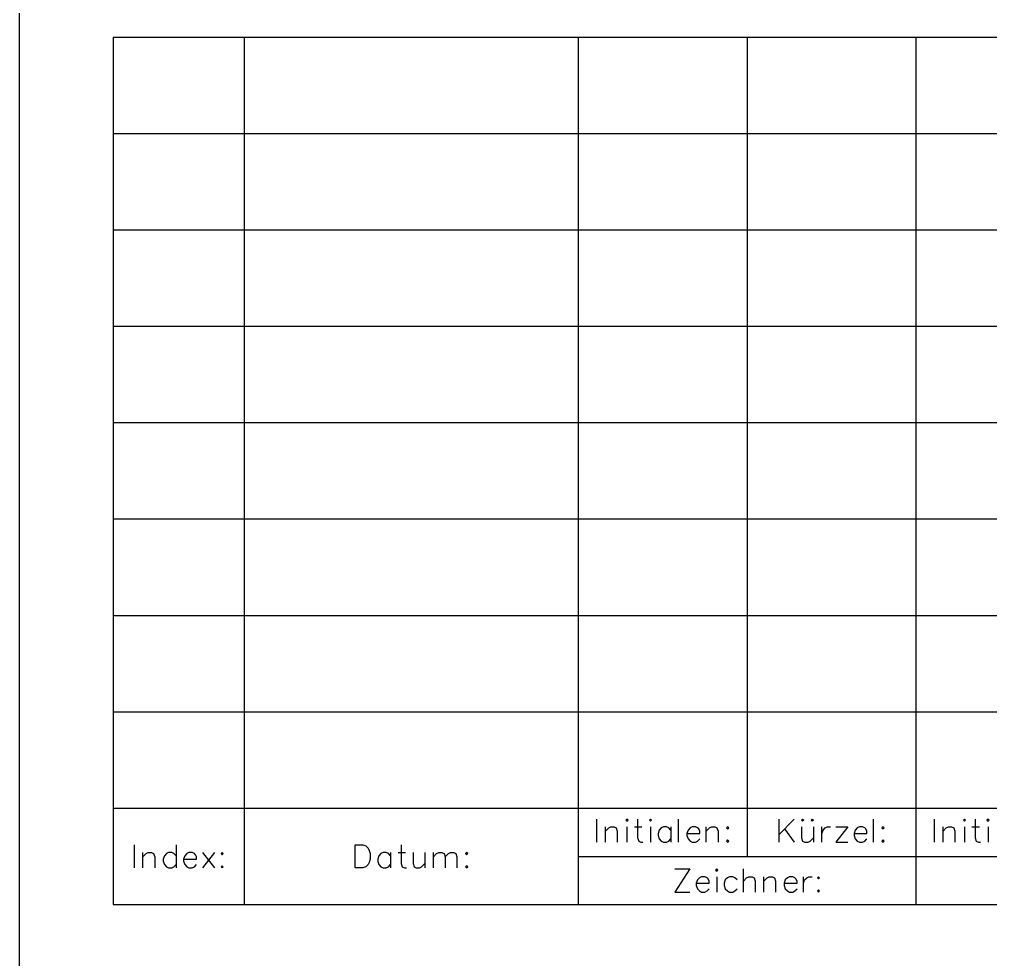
# Model space of a CAD drawing. Extents: x 0 to 1189, y 0 to 841.
# Drawn here: x 999 to 1049.4, y 119.1 to 167.9 of the extents above; entities that cross this region are included whole.
import ezdxf

# ---------------------------------------------------------------- set-up
doc = ezdxf.new("R2010")
doc.units = 0
doc.layers.add('CARTOUCHE', color=7, linetype='Continuous')

msp = doc.modelspace()

# ---------------------------------------------------------------- linework, layer by layer
at = {"layer": 'CARTOUCHE'}
for p, q in [((999, 10), (999, 210.467)), ((1003.865, 167), (1174.135, 167)), ((1003.865, 167), (1003.865, 121.997)), ((1010.676, 127), (1010.676, 167)), ((1028.006, 127), (1028.006, 167)), ((1036.763, 167), (1036.763, 127)), ((1045.52, 167), (1045.52, 127)), ((1003.865, 162), (1174.135, 162)), ((1003.865, 157), (1174.135, 157)), ((1003.865, 152), (1174.135, 152)), ((1003.865, 147), (1174.135, 147)), ((1003.865, 142), (1174.135, 142)), ((1003.865, 137), (1174.135, 137)), ((1003.865, 132), (1174.135, 132)), ((1003.865, 127), (1174.135, 127)), ((1010.676, 121.997), (1010.676, 127)), ((1028.006, 121.997), (1028.006, 127)), ((1036.763, 127), (1036.763, 124.498)), ((1045.52, 127), (1045.52, 121.997)), ((1028.966, 125.237), (1028.966, 126.437)), ((1029.41, 125.237), (1029.41, 126.037)), ((1029.41, 125.809), (1029.577, 125.98)), ((1029.577, 125.98), (1029.688, 126.037)), ((1029.688, 126.037), (1029.855, 126.037)), ((1029.855, 126.037), (1029.966, 125.98)), ((1029.966, 125.98), (1030.022, 125.809)), ((1030.522, 126.437), (1030.467, 126.38)), ((1030.467, 126.38), (1030.522, 126.323)), ((1030.578, 126.38), (1030.522, 126.437)), ((1030.522, 126.323), (1030.578, 126.38)), ((1030.522, 126.037), (1030.522, 125.237)), ((1030.912, 126.037), (1031.301, 126.037)), ((1031.078, 126.437), (1031.078, 125.466)), ((1031.745, 126.437), (1031.69, 126.38)), ((1031.69, 126.38), (1031.745, 126.323)), ((1031.801, 126.38), (1031.745, 126.437)), ((1031.745, 126.323), (1031.801, 126.38)), ((1031.745, 126.037), (1031.745, 125.237)), ((1032.301, 125.98), (1032.19, 125.866)), ((1032.413, 126.037), (1032.301, 125.98)), ((1032.579, 126.037), (1032.413, 126.037)), ((1032.691, 125.98), (1032.579, 126.037)), ((1032.802, 125.866), (1032.691, 125.98)), ((1032.802, 126.037), (1032.802, 125.237)), ((1033.191, 125.237), (1033.191, 126.437)), ((1033.803, 125.98), (1033.691, 125.866)), ((1033.914, 126.037), (1033.803, 125.98)), ((1034.081, 126.037), (1033.914, 126.037)), ((1034.192, 125.98), (1034.081, 126.037)), ((1034.247, 125.923), (1034.192, 125.98)), ((1034.637, 125.237), (1034.637, 126.037)), ((1034.637, 125.809), (1034.803, 125.98)), ((1034.803, 125.98), (1034.915, 126.037)), ((1034.915, 126.037), (1035.081, 126.037)), ((1035.081, 126.037), (1035.193, 125.98)), ((1035.193, 125.98), (1035.248, 125.809)), ((1035.749, 126.037), (1035.693, 125.98)), ((1035.693, 125.98), (1035.749, 125.923)), ((1035.804, 125.98), (1035.749, 126.037)), ((1035.749, 125.923), (1035.804, 125.98)), ((1038.417, 125.237), (1038.417, 126.437)), ((1039.196, 126.437), (1038.417, 125.637)), ((1039.585, 126.38), (1039.64, 126.437)), ((1039.64, 126.323), (1039.585, 126.38)), ((1039.585, 126.037), (1039.585, 125.466)), ((1039.64, 126.437), (1039.696, 126.38)), ((1039.696, 126.38), (1039.64, 126.323)), ((1040.085, 126.38), (1040.141, 126.437)), ((1040.141, 126.323), (1040.085, 126.38)), ((1040.141, 126.437), (1040.196, 126.38)), ((1040.196, 126.38), (1040.141, 126.323)), ((1040.196, 126.037), (1040.196, 125.237)), ((1040.641, 125.237), (1040.641, 126.037)), ((1040.697, 125.866), (1040.808, 125.98)), ((1040.808, 125.98), (1040.919, 126.037)), ((1040.919, 126.037), (1041.086, 126.037)), ((1041.364, 126.037), (1041.976, 126.037)), ((1041.976, 126.037), (1041.364, 125.237)), ((1042.476, 125.98), (1042.365, 125.866)), ((1042.587, 126.037), (1042.476, 125.98)), ((1042.754, 126.037), (1042.587, 126.037)), ((1042.865, 125.98), (1042.754, 126.037)), ((1042.921, 125.923), (1042.865, 125.98)), ((1043.31, 125.237), (1043.31, 126.437)), ((1043.81, 126.037), (1043.755, 125.98)), ((1043.755, 125.98), (1043.81, 125.923)), ((1043.866, 125.98), (1043.81, 126.037)), ((1043.81, 125.923), (1043.866, 125.98)), ((1046.479, 125.237), (1046.479, 126.437)), ((1046.924, 125.237), (1046.924, 126.037)), ((1046.924, 125.809), (1047.091, 125.98)), ((1047.091, 125.98), (1047.202, 126.037)), ((1047.202, 126.037), (1047.369, 126.037)), ((1047.369, 126.037), (1047.48, 125.98)), ((1047.48, 125.98), (1047.535, 125.809)), ((1048.036, 126.437), (1047.98, 126.38)), ((1047.98, 126.38), (1048.036, 126.323)), ((1048.091, 126.38), (1048.036, 126.437)), ((1048.036, 126.323), (1048.091, 126.38)), ((1048.036, 126.037), (1048.036, 125.237)), ((1048.425, 126.037), (1048.814, 126.037)), ((1048.592, 126.437), (1048.592, 125.466)), ((1049.259, 126.437), (1049.203, 126.38)), ((1049.203, 126.38), (1049.259, 126.323)), ((1049.315, 126.38), (1049.259, 126.437)), ((1049.259, 126.323), (1049.315, 126.38)), ((1049.259, 126.037), (1049.259, 125.237)), ((1030.022, 125.809), (1030.022, 125.237)), ((1032.19, 125.866), (1032.135, 125.694)), ((1032.135, 125.694), (1032.135, 125.58)), ((1032.135, 125.58), (1032.19, 125.409)), ((1033.691, 125.866), (1033.636, 125.694)), ((1033.636, 125.694), (1034.303, 125.694)), ((1033.636, 125.694), (1033.636, 125.58)), ((1033.636, 125.58), (1033.691, 125.409)), ((1034.303, 125.809), (1034.247, 125.923)), ((1034.303, 125.694), (1034.303, 125.809)), ((1035.248, 125.809), (1035.248, 125.237)), ((1038.695, 125.923), (1039.196, 125.237)), ((1040.641, 125.694), (1040.697, 125.866)), ((1042.365, 125.866), (1042.309, 125.694)), ((1042.309, 125.694), (1042.976, 125.694)), ((1042.309, 125.694), (1042.309, 125.58)), ((1042.309, 125.58), (1042.365, 125.409)), ((1042.976, 125.809), (1042.921, 125.923)), ((1042.976, 125.694), (1042.976, 125.809)), ((1047.535, 125.809), (1047.535, 125.237)), ((1004.963, 123.9), (1004.963, 125.1)), ((1007.131, 125.1), (1007.131, 123.9)), ((1016.422, 123.898), (1016.422, 125.098)), ((1016.422, 125.098), (1016.811, 125.098)), ((1016.811, 125.098), (1016.978, 125.041)), ((1016.978, 125.041), (1017.089, 124.927)), ((1018.813, 125.098), (1018.813, 124.127)), ((1031.078, 125.466), (1031.134, 125.294)), ((1031.134, 125.294), (1031.245, 125.237)), ((1031.245, 125.237), (1031.356, 125.237)), ((1032.19, 125.409), (1032.301, 125.294)), ((1032.301, 125.294), (1032.413, 125.237)), ((1032.413, 125.237), (1032.579, 125.237)), ((1032.579, 125.237), (1032.691, 125.294)), ((1032.691, 125.294), (1032.802, 125.409)), ((1033.691, 125.409), (1033.803, 125.294)), ((1033.803, 125.294), (1033.914, 125.237)), ((1033.914, 125.237), (1034.081, 125.237)), ((1034.081, 125.237), (1034.192, 125.294)), ((1034.192, 125.294), (1034.303, 125.409)), ((1035.749, 125.351), (1035.693, 125.294)), ((1035.693, 125.294), (1035.749, 125.237)), ((1035.804, 125.294), (1035.749, 125.351)), ((1035.749, 125.237), (1035.804, 125.294)), ((1039.585, 125.466), (1039.64, 125.294)), ((1039.64, 125.294), (1039.752, 125.237)), ((1039.752, 125.237), (1039.918, 125.237)), ((1039.918, 125.237), (1040.03, 125.294)), ((1040.03, 125.294), (1040.196, 125.466)), ((1041.364, 125.237), (1041.976, 125.237)), ((1042.365, 125.409), (1042.476, 125.294)), ((1042.476, 125.294), (1042.587, 125.237)), ((1042.587, 125.237), (1042.754, 125.237)), ((1042.754, 125.237), (1042.865, 125.294)), ((1042.865, 125.294), (1042.976, 125.409)), ((1043.81, 125.351), (1043.755, 125.294)), ((1043.755, 125.294), (1043.81, 125.237)), ((1043.866, 125.294), (1043.81, 125.351)), ((1043.81, 125.237), (1043.866, 125.294)), ((1048.592, 125.466), (1048.647, 125.294)), ((1048.647, 125.294), (1048.759, 125.237)), ((1048.759, 125.237), (1048.87, 125.237)), ((1005.408, 123.9), (1005.408, 124.7)), ((1005.408, 124.472), (1005.575, 124.643)), ((1005.575, 124.643), (1005.686, 124.7)), ((1005.686, 124.7), (1005.853, 124.7)), ((1005.853, 124.7), (1005.964, 124.643)), ((1005.964, 124.643), (1006.019, 124.472)), ((1006.019, 124.472), (1006.019, 123.9)), ((1006.52, 124.529), (1006.464, 124.357)), ((1006.631, 124.643), (1006.52, 124.529)), ((1006.742, 124.7), (1006.631, 124.643)), ((1006.909, 124.7), (1006.742, 124.7)), ((1007.02, 124.643), (1006.909, 124.7)), ((1007.131, 124.529), (1007.02, 124.643)), ((1007.576, 124.529), (1007.52, 124.357)), ((1007.687, 124.643), (1007.576, 124.529)), ((1007.798, 124.7), (1007.687, 124.643)), ((1007.965, 124.7), (1007.798, 124.7)), ((1008.076, 124.643), (1007.965, 124.7)), ((1008.132, 124.586), (1008.076, 124.643)), ((1008.188, 124.472), (1008.132, 124.586)), ((1008.188, 124.357), (1008.188, 124.472)), ((1008.521, 123.9), (1009.133, 124.7)), ((1009.133, 123.9), (1008.521, 124.7)), ((1009.522, 124.7), (1009.466, 124.643)), ((1009.466, 124.643), (1009.522, 124.586)), ((1009.578, 124.643), (1009.522, 124.7)), ((1009.522, 124.586), (1009.578, 124.643)), ((1017.089, 124.927), (1017.145, 124.813)), ((1017.145, 124.813), (1017.201, 124.641)), ((1017.201, 124.641), (1017.201, 124.355)), ((1017.645, 124.527), (1017.59, 124.355)), ((1017.757, 124.641), (1017.645, 124.527)), ((1017.868, 124.698), (1017.757, 124.641)), ((1018.035, 124.698), (1017.868, 124.698)), ((1018.146, 124.641), (1018.035, 124.698)), ((1018.257, 124.527), (1018.146, 124.641)), ((1018.257, 124.698), (1018.257, 123.898)), ((1018.646, 124.698), (1019.035, 124.698)), ((1019.424, 124.698), (1019.424, 124.127)), ((1020.036, 124.698), (1020.036, 123.898)), ((1020.481, 123.898), (1020.481, 124.698)), ((1020.481, 124.47), (1020.648, 124.641)), ((1020.648, 124.641), (1020.759, 124.698)), ((1020.759, 124.698), (1020.926, 124.698)), ((1020.926, 124.698), (1021.037, 124.641)), ((1021.037, 124.641), (1021.092, 124.47)), ((1021.092, 124.47), (1021.259, 124.641)), ((1021.092, 124.47), (1021.092, 123.898)), ((1021.259, 124.641), (1021.37, 124.698)), ((1021.37, 124.698), (1021.537, 124.698)), ((1021.537, 124.698), (1021.648, 124.641)), ((1021.648, 124.641), (1021.704, 124.47)), ((1021.704, 124.47), (1021.704, 123.898)), ((1022.204, 124.698), (1022.149, 124.641)), ((1022.149, 124.641), (1022.204, 124.584)), ((1022.26, 124.641), (1022.204, 124.698)), ((1022.204, 124.584), (1022.26, 124.641)), ((1028.006, 124.498), (1045.52, 124.498)), ((1045.52, 124.498), (1063.034, 124.498)), ((1006.464, 124.357), (1006.464, 124.243)), ((1006.464, 124.243), (1006.52, 124.072)), ((1006.52, 124.072), (1006.631, 123.957)), ((1007.02, 123.957), (1007.131, 124.072)), ((1007.52, 124.357), (1008.188, 124.357)), ((1007.52, 124.357), (1007.52, 124.243)), ((1007.52, 124.243), (1007.576, 124.072)), ((1007.576, 124.072), (1007.687, 123.957)), ((1008.076, 123.957), (1008.188, 124.072)), ((1009.522, 124.014), (1009.466, 123.957)), ((1009.578, 123.957), (1009.522, 124.014)), ((1017.089, 124.07), (1016.978, 123.955)), ((1017.145, 124.184), (1017.089, 124.07)), ((1017.201, 124.355), (1017.145, 124.184)), ((1017.59, 124.355), (1017.59, 124.241)), ((1017.59, 124.241), (1017.645, 124.07)), ((1017.645, 124.07), (1017.757, 123.955)), ((1018.146, 123.955), (1018.257, 124.07)), ((1018.813, 124.127), (1018.868, 123.955)), ((1019.424, 124.127), (1019.48, 123.955)), ((1019.869, 123.955), (1020.036, 124.127)), ((1022.204, 124.013), (1022.149, 123.955)), ((1022.26, 123.955), (1022.204, 124.013)), ((1006.631, 123.957), (1006.742, 123.9)), ((1006.742, 123.9), (1006.909, 123.9)), ((1006.909, 123.9), (1007.02, 123.957)), ((1007.687, 123.957), (1007.798, 123.9)), ((1007.798, 123.9), (1007.965, 123.9)), ((1007.965, 123.9), (1008.076, 123.957)), ((1009.466, 123.957), (1009.522, 123.9)), ((1009.522, 123.9), (1009.578, 123.957)), ((1016.811, 123.898), (1016.422, 123.898)), ((1016.978, 123.955), (1016.811, 123.898)), ((1017.757, 123.955), (1017.868, 123.898)), ((1017.868, 123.898), (1018.035, 123.898)), ((1018.035, 123.898), (1018.146, 123.955)), ((1018.868, 123.955), (1018.98, 123.898)), ((1018.98, 123.898), (1019.091, 123.898)), ((1019.48, 123.955), (1019.591, 123.898)), ((1019.591, 123.898), (1019.758, 123.898)), ((1019.758, 123.898), (1019.869, 123.955)), ((1022.149, 123.955), (1022.204, 123.898)), ((1022.204, 123.898), (1022.26, 123.955)), ((1033.01, 123.847), (1033.789, 123.847)), ((1033.789, 123.847), (1033.01, 122.647)), ((1035.179, 123.847), (1035.123, 123.79)), ((1035.123, 123.79), (1035.179, 123.733)), ((1035.234, 123.79), (1035.179, 123.847)), ((1035.179, 123.733), (1035.234, 123.79)), ((1036.569, 122.647), (1036.569, 123.847)), ((1034.178, 123.276), (1034.122, 123.105)), ((1034.122, 123.105), (1034.79, 123.105)), ((1034.122, 123.105), (1034.122, 122.99)), ((1034.122, 122.99), (1034.178, 122.819)), ((1034.289, 123.39), (1034.178, 123.276)), ((1034.4, 123.447), (1034.289, 123.39)), ((1034.567, 123.447), (1034.4, 123.447)), ((1034.678, 123.39), (1034.567, 123.447)), ((1034.734, 123.333), (1034.678, 123.39)), ((1034.79, 123.219), (1034.734, 123.333)), ((1034.79, 123.105), (1034.79, 123.219)), ((1035.179, 123.447), (1035.179, 122.647)), ((1035.623, 123.276), (1035.568, 123.105)), ((1035.568, 123.105), (1035.568, 122.99)), ((1035.568, 122.99), (1035.623, 122.819)), ((1035.735, 123.39), (1035.623, 123.276)), ((1035.846, 123.447), (1035.735, 123.39)), ((1036.013, 123.447), (1035.846, 123.447)), ((1036.124, 123.39), (1036.013, 123.447)), ((1036.235, 123.276), (1036.124, 123.39)), ((1036.569, 123.219), (1036.735, 123.39)), ((1036.735, 123.39), (1036.847, 123.447)), ((1036.847, 123.447), (1037.013, 123.447)), ((1037.013, 123.447), (1037.125, 123.39)), ((1037.125, 123.39), (1037.18, 123.219)), ((1037.18, 123.219), (1037.18, 122.647)), ((1037.625, 122.647), (1037.625, 123.447)), ((1037.625, 123.219), (1037.792, 123.39)), ((1037.792, 123.39), (1037.903, 123.447)), ((1037.903, 123.447), (1038.07, 123.447)), ((1038.07, 123.447), (1038.181, 123.39)), ((1038.181, 123.39), (1038.237, 123.219)), ((1038.237, 123.219), (1038.237, 122.647)), ((1038.737, 123.276), (1038.681, 123.105)), ((1038.681, 123.105), (1039.349, 123.105)), ((1038.681, 123.105), (1038.681, 122.99)), ((1038.681, 122.99), (1038.737, 122.819)), ((1038.848, 123.39), (1038.737, 123.276)), ((1038.959, 123.447), (1038.848, 123.39)), ((1039.126, 123.447), (1038.959, 123.447)), ((1039.237, 123.39), (1039.126, 123.447)), ((1039.293, 123.333), (1039.237, 123.39)), ((1039.349, 123.219), (1039.293, 123.333)), ((1039.349, 123.105), (1039.349, 123.219)), ((1039.682, 122.647), (1039.682, 123.447)), ((1039.682, 123.105), (1039.738, 123.276)), ((1039.738, 123.276), (1039.849, 123.39)), ((1039.849, 123.39), (1039.96, 123.447)), ((1039.96, 123.447), (1040.127, 123.447)), ((1040.461, 123.447), (1040.405, 123.39)), ((1040.405, 123.39), (1040.461, 123.333)), ((1040.516, 123.39), (1040.461, 123.447)), ((1040.461, 123.333), (1040.516, 123.39)), ((1033.01, 122.647), (1033.789, 122.647)), ((1034.178, 122.819), (1034.289, 122.705)), ((1034.289, 122.705), (1034.4, 122.647)), ((1034.4, 122.647), (1034.567, 122.647)), ((1034.567, 122.647), (1034.678, 122.705)), ((1034.678, 122.705), (1034.79, 122.819)), ((1035.623, 122.819), (1035.735, 122.705)), ((1035.735, 122.705), (1035.846, 122.647)), ((1035.846, 122.647), (1036.013, 122.647)), ((1036.013, 122.647), (1036.124, 122.705)), ((1036.124, 122.705), (1036.235, 122.819)), ((1038.737, 122.819), (1038.848, 122.705)), ((1038.848, 122.705), (1038.959, 122.647)), ((1038.959, 122.647), (1039.126, 122.647)), ((1039.126, 122.647), (1039.237, 122.705)), ((1039.237, 122.705), (1039.349, 122.819)), ((1040.461, 122.762), (1040.405, 122.705)), ((1040.405, 122.705), (1040.461, 122.647)), ((1040.516, 122.705), (1040.461, 122.762)), ((1040.461, 122.647), (1040.516, 122.705)), ((1003.865, 122), (1174.135, 122)), ((1003.865, 121.997), (1063.034, 121.997))]:
    msp.add_line(p, q, dxfattribs=at)

doc.saveas('drawing.dxf')
